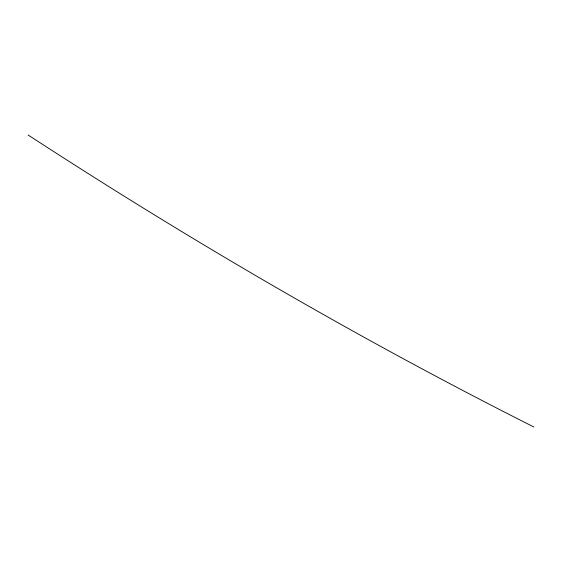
<?xml version="1.0" encoding="UTF-8"?>
<svg xmlns="http://www.w3.org/2000/svg" width="562" height="562" viewBox="0 0 562 562"><rect width="100%" height="100%" fill="white"/><g stroke="black" fill="none" stroke-linecap="round" stroke-linejoin="round"><path stroke-width="0.84" d="M533.9 427.015C359.947 339.371 191.354 241.246 28.121 135.006"/></g></svg>
